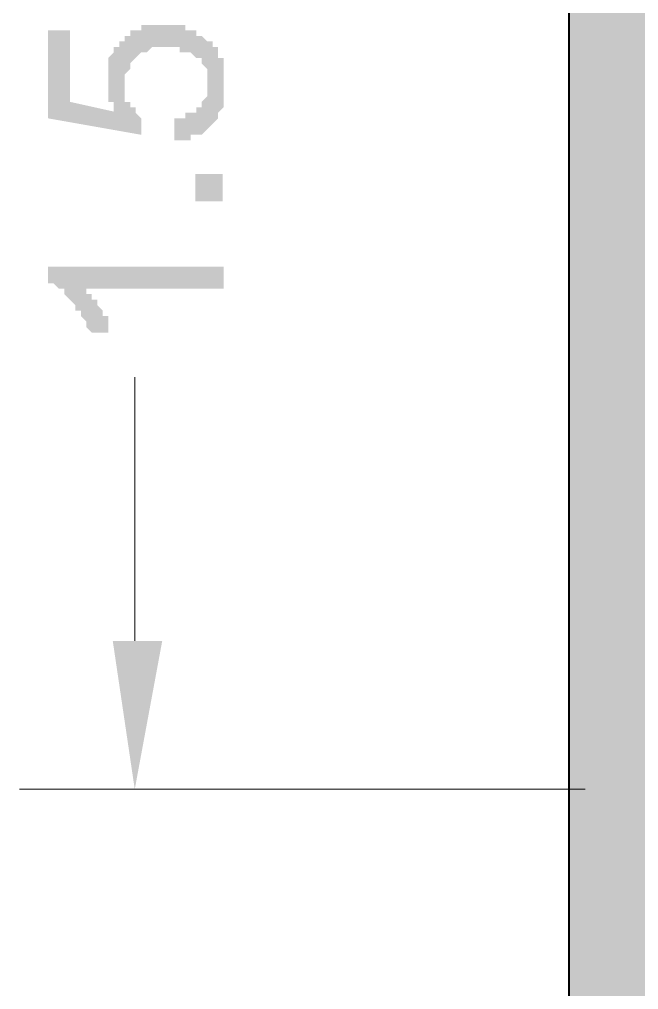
# Model space of a CAD drawing. Header units: inches. Extents: x -11 to 213, y -78 to 40.
# Drawn here: x 95.479 to 96.161, y 17.688 to 18.756 of the extents above; entities that cross this region are included whole.
import ezdxf

# ---------------------------------------------------------------- set-up
doc = ezdxf.new("R2010")
doc.units = ezdxf.units.IN
doc.header["$MEASUREMENT"] = 0
doc.layers.add('PDF_0', color=7, linetype='Continuous')

msp = doc.modelspace()

# ---------------------------------------------------------------- hatches: boundary and pattern name
h = msp.add_hatch()
h.set_pattern_fill('ANGLE', color=256, scale=0.1)
h.set_pattern_definition([(0, (0, 0), (0, 0.0275), [0.02, -0.0075]), (90, (0, 0), (-0.0275, 2e-18), [0.02, -0.0075])])
h.paths.add_polyline_path([(96.18074, 21.70625), (96.08398, 21.70625), (96.08398, 17.00705), (96.18074, 17.00705), (96.18074, 17.90818), (96.18074, 19.40806)])
h.paths.add_polyline_path([(102.28305, 21.70625), (102.18024, 21.70625), (102.18024, 19.50482), (99.27121, 19.50482), (99.27121, 19.40806), (102.18024, 19.40806), (102.18024, 17.00705), (102.28305, 17.00705)])
at = {"layer": 'PDF_0'}
for points in [[(95.58917, 18.65275), (95.58312, 18.65275), (95.58312, 18.6588), (95.58312, 18.6588), (95.58312, 18.66484), (95.57707, 18.66484), (95.57707, 18.66484), (95.57707, 18.67089), (95.57707, 18.67089), (95.57707, 18.67694), (95.57707, 18.67694), (95.57707, 18.68299), (95.57707, 18.68299), (95.57707, 18.68299), (95.57707, 18.68904), (95.57707, 18.68904), (95.57707, 18.69508), (95.57707, 18.69508), (95.57707, 18.70113), (95.57707, 18.70113), (95.57707, 18.70113), (95.57707, 18.70718), (95.57707, 18.70718), (95.57707, 18.71323), (95.57707, 18.71323), (95.57707, 18.71323), (95.58312, 18.71928), (95.58312, 18.71928), (95.58312, 18.72532), (95.58312, 18.72532), (95.58917, 18.72532), (95.58917, 18.73137), (95.58917, 18.73137), (95.58917, 18.73137), (95.59522, 18.73137), (95.59522, 18.73742), (95.59522, 18.73742), (95.60127, 18.73742), (95.60127, 18.74347), (95.60127, 18.74347), (95.60731, 18.74347), (95.60731, 18.74347), (95.60731, 18.74347), (95.61336, 18.74347), (95.61336, 18.74951), (95.61941, 18.74951), (95.61941, 18.74951), (95.62546, 18.74951), (95.62546, 18.74951), (95.62546, 18.74951), (95.6315, 18.74951), (95.6315, 18.74951), (95.63755, 18.74951), (95.63755, 18.74951), (95.63755, 18.74951), (95.6436, 18.74951), (95.6436, 18.74951), (95.64965, 18.74951), (95.64965, 18.74951), (95.6557, 18.74951), (95.6557, 18.74951), (95.66174, 18.74951), (95.66174, 18.74951), (95.66174, 18.74347), (95.66779, 18.74347), (95.66779, 18.74347), (95.67384, 18.74347), (95.67384, 18.74347), (95.67384, 18.73742), (95.67989, 18.73742), (95.67989, 18.73742), (95.67989, 18.73742), (95.68594, 18.73137), (95.68594, 18.73137), (95.68594, 18.73137), (95.68594, 18.73137), (95.69198, 18.73137), (95.69198, 18.72532), (95.69198, 18.72532), (95.69803, 18.72532), (95.69803, 18.71928), (95.69803, 18.71928), (95.69803, 18.71323), (95.69803, 18.71323), (95.70408, 18.71323), (95.70408, 18.70718), (95.70408, 18.70718), (95.70408, 18.70113), (95.70408, 18.70113), (95.70408, 18.70113), (95.70408, 18.69508), (95.70408, 18.69508), (95.70408, 18.68904), (95.70408, 18.68904), (95.70408, 18.68299), (95.70408, 18.68299), (95.70408, 18.68299), (95.70408, 18.67694), (95.70408, 18.67694), (95.70408, 18.67089), (95.70408, 18.67089), (95.70408, 18.66484), (95.70408, 18.66484), (95.70408, 18.66484), (95.70408, 18.6588), (95.70408, 18.6588), (95.69803, 18.65275), (95.69803, 18.65275), (95.69803, 18.65275), (95.69803, 18.6467), (95.69803, 18.6467), (95.69198, 18.64065), (95.69198, 18.64065), (95.69198, 18.64065), (95.69198, 18.64065), (95.68594, 18.6346), (95.68594, 18.6346), (95.68594, 18.6346), (95.67989, 18.62856), (95.67989, 18.62856), (95.67989, 18.62856), (95.67384, 18.62856), (95.67384, 18.62856), (95.66779, 18.62856), (95.66779, 18.62251), (95.66779, 18.62251), (95.66174, 18.62251), (95.66174, 18.62251), (95.6557, 18.62251), (95.6557, 18.62251), (95.64965, 18.62251), (95.64965, 18.6467), (95.6557, 18.6467), (95.6557, 18.6467), (95.66174, 18.6467), (95.66174, 18.6467), (95.66174, 18.65275), (95.66779, 18.65275), (95.66779, 18.65275), (95.67384, 18.65275), (95.67384, 18.65275), (95.67384, 18.6588), (95.67989, 18.6588), (95.67989, 18.6588), (95.67989, 18.6588), (95.67989, 18.66484), (95.67989, 18.66484), (95.68594, 18.67089), (95.68594, 18.67089), (95.68594, 18.67089), (95.68594, 18.67694), (95.68594, 18.67694), (95.68594, 18.68299), (95.68594, 18.68299), (95.68594, 18.68299), (95.68594, 18.68904), (95.68594, 18.68904), (95.68594, 18.69508), (95.68594, 18.69508), (95.68594, 18.69508), (95.68594, 18.70113), (95.68594, 18.70113), (95.67989, 18.70718), (95.67989, 18.70718), (95.67989, 18.70718), (95.67989, 18.71323), (95.67384, 18.71323), (95.67384, 18.71323), (95.67384, 18.71323), (95.66779, 18.71928), (95.66779, 18.71928), (95.66174, 18.71928), (95.66174, 18.71928), (95.66174, 18.71928), (95.6557, 18.71928), (95.6557, 18.72532), (95.64965, 18.72532), (95.64965, 18.72532), (95.64965, 18.72532), (95.6436, 18.72532), (95.6436, 18.72532), (95.63755, 18.72532), (95.63755, 18.72532), (95.6315, 18.72532), (95.6315, 18.72532), (95.62546, 18.72532), (95.62546, 18.72532), (95.62546, 18.72532), (95.61941, 18.71928), (95.61941, 18.71928), (95.61336, 18.71928), (95.61336, 18.71928), (95.61336, 18.71928), (95.60731, 18.71323), (95.60731, 18.71323), (95.60731, 18.71323), (95.60731, 18.71323), (95.60127, 18.70718), (95.60127, 18.70718), (95.60127, 18.70718), (95.60127, 18.70113), (95.60127, 18.70113), (95.59522, 18.69508), (95.59522, 18.69508), (95.59522, 18.69508), (95.59522, 18.68904), (95.59522, 18.68904), (95.59522, 18.68299), (95.59522, 18.68299), (95.59522, 18.68299), (95.59522, 18.67694), (95.59522, 18.67694), (95.59522, 18.67089), (95.59522, 18.67089), (95.59522, 18.66484), (95.60127, 18.66484), (95.60127, 18.66484), (95.60127, 18.6588), (95.60127, 18.6588), (95.60731, 18.6588), (95.60731, 18.65275), (95.60731, 18.65275), (95.60731, 18.65275), (95.61336, 18.6467), (95.61336, 18.6467), (95.61336, 18.62856), (95.51055, 18.6467), (95.51055, 18.74347), (95.53474, 18.74347), (95.53474, 18.66484)], [(95.70408, 18.4834), (95.70408, 18.45921), (95.55289, 18.45921), (95.55289, 18.45921), (95.55289, 18.45921), (95.55289, 18.45316), (95.55893, 18.45316), (95.55893, 18.45316), (95.55893, 18.44711), (95.55893, 18.44711), (95.56498, 18.44711), (95.56498, 18.44107), (95.56498, 18.44107), (95.56498, 18.44107), (95.57103, 18.43502), (95.57103, 18.43502), (95.57103, 18.42897), (95.57103, 18.42897), (95.57708, 18.42897), (95.57708, 18.42292), (95.57708, 18.42292), (95.57708, 18.41688), (95.57708, 18.41688), (95.57708, 18.41083), (95.55893, 18.41083), (95.55289, 18.41688), (95.55289, 18.41688), (95.55289, 18.42292), (95.55289, 18.42292), (95.54684, 18.42897), (95.54684, 18.42897), (95.54684, 18.42897), (95.54684, 18.43502), (95.54079, 18.43502), (95.54079, 18.44107), (95.54079, 18.44107), (95.54079, 18.44107), (95.53474, 18.44711), (95.53474, 18.44711), (95.53474, 18.44711), (95.52869, 18.45316), (95.52869, 18.45316), (95.52869, 18.45316), (95.52869, 18.45921), (95.52265, 18.45921), (95.52265, 18.45921), (95.52265, 18.45921), (95.5166, 18.46526), (95.5166, 18.46526), (95.5166, 18.46526), (95.51055, 18.46526), (95.51055, 18.46526), (95.51055, 18.47131), (95.51055, 18.47131), (95.51055, 18.4834)]]:
    msp.add_hatch(color=256, dxfattribs=at).paths.add_polyline_path(points)

# ---------------------------------------------------------------- linework, layer by layer
at = {"layer": 'PDF_0', "lineweight": 40}
msp.add_lwpolyline([(96.08398, 21.70625), (96.08398, 17.00705)], dxfattribs=at)
at = {"layer": 'PDF_0', "lineweight": 5}
for points in [[(95.6062, 18.07148), (95.6062, 18.36177)], [(96.10212, 17.90818), (95.47919, 17.90818)]]:
    msp.add_lwpolyline(points, dxfattribs=at)
msp.add_solid([(95.70296, 18.58555), (95.70296, 18.55531), (95.67272, 18.58555), (95.67272, 18.55531)], dxfattribs=at)
at = {"layer": 'PDF_0'}
msp.add_solid([(95.582, 18.07148), (95.63644, 18.07148), (95.6062, 17.90818)], dxfattribs=at)

doc.saveas('drawing.dxf')
